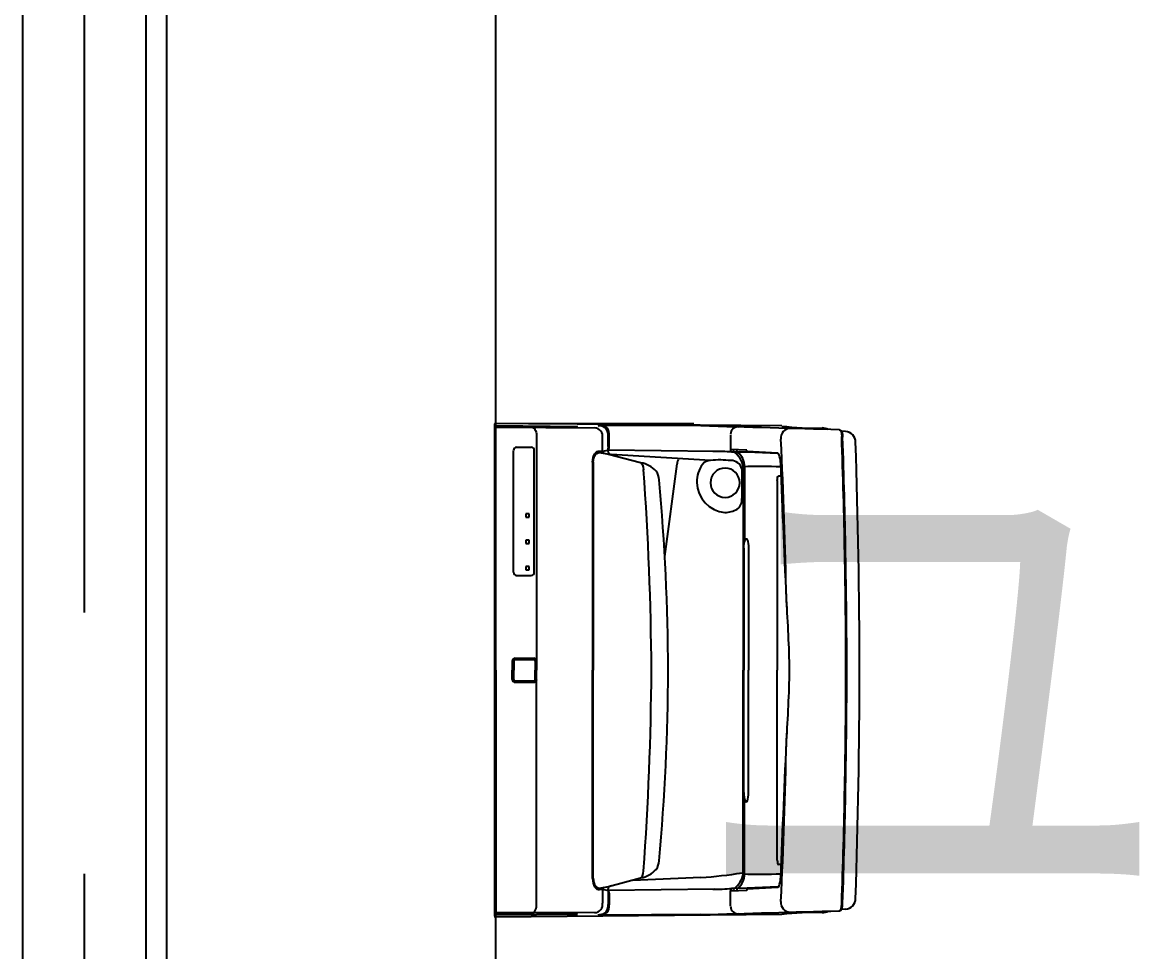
# Model space of a CAD drawing. Extents: x -119186 to 98821, y 1814 to 147180.
# Drawn here: x 15672 to 16351, y 33844 to 34409 of the extents above; entities that cross this region are included whole.
import ezdxf
from ezdxf.enums import TextEntityAlignment as Align

# ---------------------------------------------------------------- set-up
doc = ezdxf.new("R2010")
doc.units = 0
doc.header["$LTSCALE"] = 12.7
doc.header["$MEASUREMENT"] = 0
doc.linetypes.add('CENTER', pattern=[2, 1.25, -0.25, 0.25, -0.25])
for name, color, linetype in [('80_SHELL_TEXT', 7, 'CONTINUOUS'), ('A_建築（什器）', 8, 'CONTINUOUS'), ('A_建築（新設・仕上げ）', 2, 'CONTINUOUS'), ('A_建築（軽鉄下地）', 8, 'CONTINUOUS'), ('A_通り芯', 8, 'CENTER')]:
    doc.layers.add(name, color=color, linetype=linetype)
doc.styles.get("Standard").update_dxf_attribs({"font": 'txt', "bigfont": 'BIGFONT.SHX'})

msp = doc.modelspace()

# ---------------------------------------------------------------- linework, layer by layer
at = {"layer": 'A_建築（什器）', "color": 8}
for p, q in [((15959.13, 35012.64), (15959.13, 32762.64)), ((15958.65, 34164.63), (15958.67, 34164.74)), ((15958.65, 34164.63), (15958.65, 34015.13)), ((15958.65, 33865.64), (15958.65, 34164.63)), ((15958.65, 34163.72), (15958.66, 34163.82)), ((15958.66, 34163.82), (15958.7, 34163.92)), ((15958.67, 34164.74), (15958.7, 34164.84)), ((15958.7, 34163.94), (15958.67, 34163.83)), ((15958.7, 34164.84), (15958.76, 34164.94)), ((15958.76, 34164.02), (15958.7, 34163.94)), ((15958.73, 34163.98), (15958.7, 34163.92)), ((15958.77, 34164.04), (15958.73, 34163.98)), ((15958.76, 34164.94), (15958.84, 34165.02)), ((15958.82, 34164.1), (15958.77, 34164.04)), ((15958.89, 34164.14), (15958.82, 34164.1)), ((15958.84, 34165.02), (15958.94, 34165.08)), ((15958.97, 34164.18), (15958.89, 34164.14)), ((15958.94, 34165.08), (15959.05, 34165.11)), ((15959.06, 34164.21), (15958.97, 34164.18)), ((15959.05, 34165.11), (15959.16, 34165.13)), ((15959.15, 34164.22), (15959.06, 34164.21)), ((16133.16, 34163.61), (15959.16, 34165.13)), ((15959.3, 34162.61), (15959.16, 34165.13)), ((15959.16, 34162.61), (15959.16, 34165.13)), ((15959.23, 34163.82), (16008.96, 34163.35)), ((15979.16, 34165.13), (16079.68, 34165.13)), ((16008.91, 34163.36), (16005.9, 34162.62)), ((16021.43, 34163.66), (16022.18, 34163.94)), ((16022.11, 34163.93), (16024.04, 34164.01)), ((16083.97, 34163.63), (16024.04, 34164.01)), ((15958.65, 34162.11), (15958.67, 34162.22)), ((15958.65, 34156.44), (15958.67, 34156.47)), ((15958.67, 34162.22), (15958.7, 34162.33)), ((15958.67, 34156.47), (15958.71, 34156.51)), ((15958.7, 34162.33), (15958.76, 34162.42)), ((15958.71, 34156.51), (15958.77, 34156.54)), ((15958.76, 34162.42), (15958.84, 34162.5)), ((15958.77, 34156.54), (15958.85, 34156.57)), ((15958.84, 34162.5), (15958.94, 34162.56)), ((15958.85, 34156.57), (15958.95, 34156.59)), ((15958.94, 34162.56), (15959.05, 34162.6)), ((15958.95, 34156.59), (15959.06, 34156.6)), ((15959.05, 34162.6), (15959.16, 34162.61)), ((15959.06, 34156.6), (15959.17, 34156.6)), ((15959.16, 34162.59), (15959.16, 34162.61)), ((15959.17, 34162.55), (15959.16, 34162.59)), ((15959.18, 34162.46), (15959.17, 34162.55)), ((15959.17, 34156.6), (15959.29, 34156.59)), ((15959.19, 34162.3), (15959.18, 34162.46)), ((15959.2, 34162.07), (15959.19, 34162.3)), ((15959.22, 34161.75), (15959.2, 34162.07)), ((15959.23, 34161.36), (15959.22, 34161.75)), ((15959.25, 34160.92), (15959.23, 34161.36)), ((15959.26, 34160.39), (15959.25, 34160.92)), ((15959.27, 34159.76), (15959.26, 34160.39)), ((15959.28, 34159.02), (15959.27, 34159.76)), ((15959.29, 34157.36), (15959.28, 34159.02)), ((16005.9, 34162.62), (15959.29, 34162.86)), ((15959.3, 34015.13), (15959.29, 34157.36)), ((16019.83, 34162.38), (15959.3, 34162.61)), ((15959.3, 34015.13), (15959.3, 34162.61)), ((15984.1, 34156.98), (15984.15, 34015.13)), ((15984.1, 34156.98), (15984.15, 34015.14)), ((16024.18, 34148.61), (16024.19, 34156.58)), ((16027.62, 34151.07), (16027.63, 34157.55)), ((16028.28, 34150.51), (16028.26, 34157.73)), ((16101.98, 34158.2), (16101.93, 34149.2)), ((16171.88, 34160.27), (16169.33, 34160.52)), ((15971.93, 34150.72), (15980.88, 34150.71)), ((16027.49, 34148.35), (16027.54, 34150.2)), ((16027.62, 34151.07), (16028.27, 34150.52)), ((15970.11, 34074.72), (15970.11, 34148.79)), ((15982.7, 34074.72), (15982.7, 34148.79)), ((16022.06, 34148.41), (16023.82, 34148.24)), ((16022.49, 34147.53), (16027.86, 34146.47)), ((16024.1, 34148.26), (16027.5, 34148.97)), ((16092.01, 34148.17), (16027.5, 34148.97)), ((16027.86, 34146.47), (16047.26, 34141.36)), ((16089.79, 34142.69), (16029.34, 34146.31)), ((16111.8, 34148.9), (16101.93, 34149.35)), ((16112.11, 34147.63), (16102.74, 34147.72)), ((16111.76, 34148.14), (16111.8, 34148.9)), ((16130.68, 34147.19), (16111.76, 34148.14)), ((16130.72, 34146.83), (16112.11, 34147.63)), ((16018.12, 34141.73), (16018.01, 34015.13)), ((16018.52, 34141.69), (16018.12, 34141.79)), ((16018.52, 34141.69), (16018.52, 34015.13)), ((16061.99, 34084.33), (16069.52, 34140.66)), ((16108.88, 34137.58), (16108.81, 34119.47)), ((16109.65, 34138.89), (16109.63, 34015.16)), ((16110.5, 34138.93), (16110.5, 34093.02)), ((16130.38, 34130.55), (16130.37, 34015.13)), ((16132.66, 34133.13), (16131.01, 34133.13)), ((15979.65, 34110.13), (15977.65, 34110.13)), ((15977.65, 34110.13), (15977.65, 34108.13)), ((15979.65, 34108.13), (15979.65, 34110.13)), ((15977.65, 34108.13), (15979.65, 34108.13)), ((15979.65, 34094.13), (15977.65, 34094.13)), ((15977.65, 34094.13), (15977.65, 34092.13)), ((15977.65, 34092.13), (15979.65, 34092.13)), ((15979.65, 34092.13), (15979.65, 34094.13)), ((16110.06, 34089.35), (16110.06, 34015.13)), ((16112.89, 34089.36), (16112.9, 34015.13)), ((15979.65, 34078.13), (15977.65, 34078.13)), ((15977.65, 34078.13), (15977.65, 34076.13)), ((15977.65, 34076.13), (15979.65, 34076.13)), ((15979.65, 34076.13), (15979.65, 34078.13)), ((15971.93, 34072.83), (15980.88, 34072.84)), ((15971.16, 34022.43), (15982.35, 34022.43)), ((15971.16, 34022.43), (15971.16, 34022.28)), ((15971.16, 34022.28), (15982.35, 34022.28)), ((15971.16, 34022.13), (15982.35, 34022.13)), ((15971.16, 34022.13), (15971.16, 34021.59)), ((15971.16, 34022.02), (15982.35, 34022.02)), ((15971.21, 34021.59), (15982.3, 34021.59)), ((15982.35, 34022.43), (15982.35, 34022.28)), ((15982.35, 34022.13), (15982.35, 34021.59)), ((15958.65, 33865.64), (15958.65, 34015.13)), ((15959.3, 34015.13), (15959.3, 33867.65)), ((15969.35, 34020.63), (15969.35, 34015.13)), ((15969.35, 34020.63), (15969.5, 34020.63)), ((15969.35, 34009.63), (15969.35, 34015.13)), ((15969.5, 34020.63), (15969.5, 34015.13)), ((15969.5, 34009.63), (15969.5, 34015.13)), ((15969.65, 34020.63), (15969.65, 34015.13)), ((15969.65, 34020.63), (15970.2, 34020.63)), ((15969.65, 34009.63), (15969.65, 34015.13)), ((15969.77, 34020.62), (15969.77, 34015.13)), ((15969.77, 34009.63), (15969.77, 34015.13)), ((15970.2, 34020.63), (15970.2, 34015.13)), ((15970.2, 34009.63), (15970.2, 34015.13)), ((15970.2, 34009.63), (15970.2, 34015.13)), ((15983.31, 34020.63), (15983.31, 34015.13)), ((15983.85, 34020.63), (15983.31, 34020.63)), ((15983.31, 34009.63), (15983.31, 34015.13)), ((15983.74, 34020.62), (15983.74, 34015.13)), ((15983.74, 34009.63), (15983.74, 34015.13)), ((15983.85, 34020.63), (15983.85, 34015.13)), ((15983.85, 34009.63), (15983.85, 34015.13)), ((15984, 34020.63), (15984, 34015.13)), ((15984.15, 34020.63), (15984, 34020.63)), ((15984, 34009.63), (15984, 34015.13)), ((15984.1, 33873.28), (15984.15, 34015.13)), ((15984.1, 33873.28), (15984.15, 34015.13)), ((15984.15, 34020.63), (15984.15, 34015.13)), ((15984.15, 34009.63), (15984.15, 34015.13)), ((16018.12, 33888.53), (16018.01, 34015.13)), ((16018.52, 33888.57), (16018.52, 34015.13)), ((16109.65, 33891.37), (16109.63, 34015.11)), ((16110.06, 33940.91), (16110.06, 34015.13)), ((16112.89, 33940.9), (16112.9, 34015.13)), ((16130.38, 33899.71), (16130.37, 34015.13)), ((15969.35, 34009.63), (15969.5, 34009.63)), ((15969.65, 34009.63), (15970.2, 34009.63)), ((15971.16, 34008.12), (15971.16, 34008.67)), ((15971.16, 34008.24), (15982.35, 34008.24)), ((15971.16, 34008.12), (15982.35, 34008.12)), ((15971.16, 34007.82), (15971.16, 34007.97)), ((15971.16, 34007.97), (15982.35, 34007.97)), ((15971.16, 34007.82), (15982.35, 34007.82)), ((15971.21, 34008.67), (15982.3, 34008.67)), ((15982.35, 34008.12), (15982.35, 34008.67)), ((15982.35, 34007.82), (15982.35, 34007.97)), ((15983.85, 34009.63), (15983.31, 34009.63)), ((15984.15, 34009.63), (15984, 34009.63)), ((16110.5, 33891.33), (16110.5, 33937.24)), ((16132.66, 33897.13), (16131.01, 33897.13)), ((16018.52, 33890.37), (16018.12, 33890.16)), ((16027.86, 33883.79), (16047.26, 33888.9)), ((16083.93, 33889.11), (16042.67, 33887.45)), ((16022.06, 33881.86), (16023.82, 33882.02)), ((16022.49, 33882.74), (16027.86, 33883.79)), ((16024.1, 33882.01), (16027.5, 33881.29)), ((16024.18, 33881.65), (16024.19, 33873.68)), ((16027.49, 33881.91), (16027.54, 33880.06)), ((16092.01, 33882.09), (16027.5, 33881.29)), ((16027.62, 33879.19), (16028.27, 33879.74)), ((16027.62, 33879.19), (16027.63, 33872.71)), ((16028.28, 33879.75), (16028.26, 33872.53)), ((16111.8, 33881.36), (16101.93, 33880.91)), ((16101.98, 33872.06), (16101.93, 33881.07)), ((16112.11, 33882.63), (16102.74, 33882.54)), ((16130.68, 33883.08), (16111.76, 33882.12)), ((16111.76, 33882.12), (16111.8, 33881.36)), ((16130.72, 33883.43), (16112.11, 33882.63)), ((15959.3, 33867.65), (15959.16, 33865.14)), ((16133.16, 33866.65), (15959.16, 33865.14)), ((15959.23, 33866.44), (16008.96, 33866.91)), ((16005.9, 33867.64), (15959.29, 33867.4)), ((16019.83, 33867.88), (15959.3, 33867.65)), ((15962.65, 33866.98), (15964.15, 33866.99)), ((15962.96, 33866.61), (15963.85, 33866.61)), ((15966.15, 33867.01), (15967.65, 33867.02)), ((15966.46, 33866.64), (15967.35, 33866.64)), ((16008.91, 33866.9), (16005.9, 33867.64)), ((16021.43, 33866.6), (16022.18, 33866.32)), ((16022.11, 33866.34), (16024.04, 33866.25)), ((16083.97, 33866.64), (16024.04, 33866.25)), ((16171.88, 33869.99), (16169.33, 33869.74))]:
    msp.add_line(p, q, dxfattribs=at)
for centre, radius, start, end in [((15959.16, 34164.62), 0.508, 90.40709, 179.09433), ((15959.15, 34163.34), 0.494, 80.78687, 173.76559), ((16021.81, 34156.33), 7.34, 57.85228, 93.01914), ((16022.59, 34157.32), 6.63, 50.50118, 93.56374), ((14337.5, -30090.8), 64278.16, 88.3679564, 88.4430501), ((16152.93, 34314.58), 152.27, 262.53903, 271.79753), ((15959.19, 34162.08), 0.535, 77.65325, 177.50959), ((16019.1, 34157.33), 5.14, 351.61712, 85.83375), ((16021.67, 34158.13), 5.98, 354.4982, 47.8468), ((16021.81, 34158.32), 6.47, 354.72966, 39.47523), ((16106.48, 34158.6), 4.47, 79.51612, 180.6677), ((16138.36, 34156.28), 5.84, 89.00756, 186.64228), ((16157.24, 34152.9), 9.51, 64.47007, 87.16231), ((11672.07, 34004.43), 4500.04, 0.1362, 1.94476), ((11496.74, 34002.64), 4675.88, 0.15309, 1.88884), ((16171.55, 34153.86), 6.41, 359.74341, 87.04235), ((15971.95, 34148.88), 1.84, 90.47323, 181.5752), ((15980.87, 34148.88), 1.84, 358.4248, 89.52677), ((16026.18, 34150.59), 2.1, 309.27009, 358.08507), ((16031.41, 34150.27), 3.87, 167.95153, 180.96607), ((12480.43, 33981.15), 3656.3, 1.2064, 2.73477), ((11734.62, 34006.72), 4445.77, 0.1084, 1.89632), ((16023.86, 34150.19), 1.95, 267.22435, 286.69488), ((16025.71, 34148.47), 1.54, 174.6312, 249.96018), ((16029.83, 34148.37), 2.34, 177.63166, 257.81082), ((16076.45, 34140.46), 6.93, 150.69173, 178.28267), ((16095.47, 34086.69), 56.28, 83.19719, 95.79552), ((16092.18, 34028.96), 119.23, 84.92364, 90.49787), ((16103.97, 34149.35), 2.04, 184.29974, 232.81569), ((16105.6, 34149.18), 1.98, 179.01668, 228.86237), ((16095.18, 34136.12), 14.72, 10.65762, 51.88781), ((16107.51, 34149.19), 1.99, 179.1359, 229.16074), ((16099.38, 34138.92), 11.12, 359.70517, 52.09031), ((16112.33, 34148.16), 0.579, 181.88227, 247.39227), ((16129.92, 34145.78), 1.6, 14.7837, 61.68197), ((16130.21, 34145.55), 1.38, 18.64192, 68.19917), ((16110.25, 34139.78), 22.16, 4.3355, 16.79605), ((16044.01, 34124.19), 17.45, 43.25576, 78.6144), ((14076.74, 33998.41), 1977.27, 0.48893, 4.02388), ((16048.5, 34130.08), 10.22, 4.63407, 36.47818), ((16099.09, 34129.94), 17.59, 143.07997, 181.91967), ((16089.86, 34136.24), 6.45, 90.56797, 138.53278), ((16098.65, 34129.13), 8.88, 90, 270), ((16098.65, 34129.13), 8.88, 90, 270), ((16098.65, 34129.13), 8.88, 270, 90), ((16098.65, 34129.13), 8.88, 270, 90), ((16102.54, 34136.07), 6.52, 13.38397, 93.4593), ((16109.96, 34137.8), 1.09, 106.34374, 179.1385), ((16120.13, 33848.08), 290.96, 87.57296, 92.06365), ((24931.79, 34461.85), 8805.26, 182.084634, 182.658521), ((14612.64, 34004.93), 1451.52, 0.40284, 4.97893), ((16100.24, 34129.73), 18.74, 181.14905, 264.94618), ((16102.1, 34118.63), 6.76, 304.89075, 7.12218), ((16097.76, 34128.59), 17.55, 272.71544, 297.88788), ((15971.95, 34074.67), 1.84, 178.4248, 269.52677), ((15980.87, 34074.67), 1.84, 270.47323, 1.5752), ((15217.64, 33994.56), 920.47, 1.27566, 3.96045), ((15971.16, 34020.63), 1.81, 90, 180.03705), ((15971.16, 34020.63), 1.66, 90, 180.56182), ((15971.16, 34020.63), 1.51, 90, 180.04443), ((15971.16, 34020.63), 1.39, 90, 180.13814), ((15971.16, 34020.63), 0.962, 87.11525, 180), ((15982.35, 34020.63), 0.962, 0, 92.88475), ((15982.35, 34020.63), 1.81, 359.96295, 90), ((15982.35, 34020.63), 1.66, 359.43818, 90), ((15982.35, 34020.63), 1.51, 359.95557, 90), ((15982.35, 34020.63), 1.39, 359.86186, 90), ((14076.74, 34031.85), 1977.27, 355.97612, 359.51107), ((14612.64, 34025.34), 1451.52, 355.02107, 359.59716), ((15217.64, 34035.7), 920.47, 356.03955, 358.72434), ((11672.07, 34025.83), 4500.04, 358.05524, 359.8638), ((11496.74, 34027.62), 4675.88, 358.11116, 359.84691), ((11734.62, 34023.54), 4445.77, 358.10368, 359.8916), ((15971.16, 34009.63), 1.81, 179.96295, 270), ((15971.16, 34009.63), 1.66, 179.43818, 270), ((15971.16, 34009.63), 1.51, 179.95557, 270), ((15971.16, 34009.63), 1.39, 179.86186, 270), ((15971.16, 34009.63), 0.962, 180, 272.88475), ((15982.35, 34009.63), 0.962, 267.11525, 0), ((15982.35, 34009.63), 1.66, 270, 0.56182), ((15982.35, 34009.63), 1.39, 270, 0.13814), ((15982.35, 34009.63), 1.81, 270, 0.03705), ((15982.35, 34009.63), 1.51, 270, 0.04443), ((24931.79, 33568.41), 8805.26, 177.341479, 177.915366), ((12480.43, 34049.11), 3656.3, 357.26523, 358.7936), ((16048.5, 33900.18), 10.22, 323.52182, 355.36593), ((16044.01, 33906.07), 17.45, 281.3856, 316.74424), ((16062.39, 34179.97), 291.66, 274.23554, 279.19239), ((16109.89, 33892.34), 0.952, 197.22653, 255.58565), ((16095.18, 33894.14), 14.72, 308.11219, 349.34238), ((16099.38, 33891.34), 11.12, 307.90969, 0.29483), ((16120.13, 34182.18), 290.96, 267.93635, 272.42704), ((16110.25, 33890.48), 22.16, 343.20395, 355.6645), ((16023.86, 33880.07), 1.95, 73.30512, 92.77565), ((16025.71, 33881.8), 1.54, 110.03982, 185.3688), ((16029.83, 33881.89), 2.34, 102.18918, 182.36834), ((16026.18, 33879.67), 2.1, 1.91493, 50.72991), ((16031.41, 33879.99), 3.87, 179.03393, 192.04847), ((16092.18, 34001.3), 119.23, 269.50213, 275.07636), ((16103.97, 33880.91), 2.04, 127.18431, 175.70026), ((16105.6, 33881.08), 1.98, 131.13763, 180.98332), ((16107.51, 33881.07), 1.99, 130.83926, 180.8641), ((16112.33, 33882.1), 0.579, 112.60773, 178.11773), ((16129.92, 33884.48), 1.6, 298.31803, 345.2163), ((16130.21, 33884.71), 1.38, 291.80083, 341.35808), ((16019.1, 33872.94), 5.14, 274.16625, 8.38288), ((16021.67, 33872.13), 5.98, 312.1532, 5.5018), ((16021.81, 33871.94), 6.47, 320.52477, 5.27034), ((16106.48, 33871.67), 4.47, 179.3323, 280.48388), ((16138.36, 33873.98), 5.84, 173.35772, 270.99244), ((16171.55, 33876.4), 6.41, 272.95765, 0.25659), ((15959.19, 33868.18), 0.535, 182.49041, 282.34675), ((15959.16, 33865.64), 0.508, 180.90567, 269.59291), ((15959.15, 33866.92), 0.494, 186.23441, 279.21313), ((15962.96, 33866.92), 0.31, 168.87458, 269.7147), ((15963.85, 33866.92), 0.31, 270.2853, 11.12542), ((15966.46, 33866.95), 0.31, 168.87458, 269.7147), ((15967.35, 33866.95), 0.31, 270.2853, 11.12542), ((16021.81, 33873.93), 7.34, 266.98086, 302.14772), ((16022.59, 33872.94), 6.63, 266.43626, 309.49882), ((14337.5, 98121.06), 64278.16, 271.5569499, 271.6320436), ((16152.93, 33715.68), 152.27, 88.20247, 97.46097), ((16157.24, 33877.36), 9.51, 272.83769, 295.52993)]:
    msp.add_arc(centre, radius, start, end, dxfattribs=at)
at = {"layer": 'A_建築（什器）', "color": 8, "extrusion": (0, 0, -1)}
for centre, major_axis, ratio, start_param, end_param in [((15981.84, 34156.93), (0.02, 5.59), 0.403895, 6.283185, 7.889213), ((16168.18, 34156.73), (0.01, 4.55), 0.418214, 0, 1.564821), ((16168.18, 34156.73), (-0.01, -4.55), 0.295457, 3.141593, 4.619847), ((16021.94, 34141.72), (0.01, 6.69), 0.56943, 4.712407, 6.400099), ((16022.4, 34141.61), (0.01, 5.91), 0.656416, 4.68579, 6.513244), ((16046.93, 34136.6), (-0.03, -4.81), 0.461265, 3.24854, 4.621971), ((16130.99, 34130.55), (0.01, 2.58), 0.239531, 4.670014, 6.283185), ((16111.47, 34089.35), (0, 5.78), 0.244811, 4.706324, 7.8538)]:
    msp.add_ellipse(centre, major_axis=major_axis, ratio=ratio, start_param=start_param, end_param=end_param, dxfattribs=at)
at = {"layer": 'A_建築（什器）', "color": 8}
for centre, major_axis, ratio, start_param, end_param in [((16111.47, 33940.91), (0, -5.78), 0.244811, 4.706324, 7.8538), ((16130.99, 33899.71), (0.01, -2.58), 0.239531, 4.670014, 6.283185), ((16046.93, 33893.66), (-0.03, 4.81), 0.461265, 3.24854, 4.621971), ((16021.94, 33888.54), (0.01, -6.69), 0.56943, 4.712407, 6.381262), ((16022.4, 33888.65), (0.01, -5.91), 0.656416, 4.68579, 6.513244), ((15981.84, 33873.33), (0.02, -5.59), 0.403895, 6.283185, 7.889213), ((16168.18, 33873.53), (0.01, -4.55), 0.418214, 0, 1.564821), ((16168.18, 33873.53), (-0.01, 4.55), 0.295457, 3.141593, 4.619847)]:
    msp.add_ellipse(centre, major_axis=major_axis, ratio=ratio, start_param=start_param, end_param=end_param, dxfattribs=at)
at = {"layer": 'A_建築（新設・仕上げ）', "color": 8}
msp.add_line((15759.13, 35012.64), (15759.13, 32357.64), dxfattribs=at)
at = {"layer": 'A_建築（軽鉄下地）', "color": 8, "ltscale": 50}
for p, q in [((15671.63, 35100.14), (15671.63, 32357.64)), ((15746.63, 35025.14), (15746.63, 32357.64))]:
    msp.add_line(p, q, dxfattribs=at)
at = {"layer": 'A_通り芯', "color": 8, "ltscale": 50}
msp.add_line((15709.13, 51353.91), (15709.13, 14059.15), dxfattribs=at)

# ---------------------------------------------------------------- texts
at = {"layer": '80_SHELL_TEXT', "color": 8, "width": 0.9}
msp.add_text('ユニバーサル', height=300, dxfattribs=at).set_placement((16075.72, 34140.87), align=Align.TOP_LEFT)

doc.saveas('drawing.dxf')
